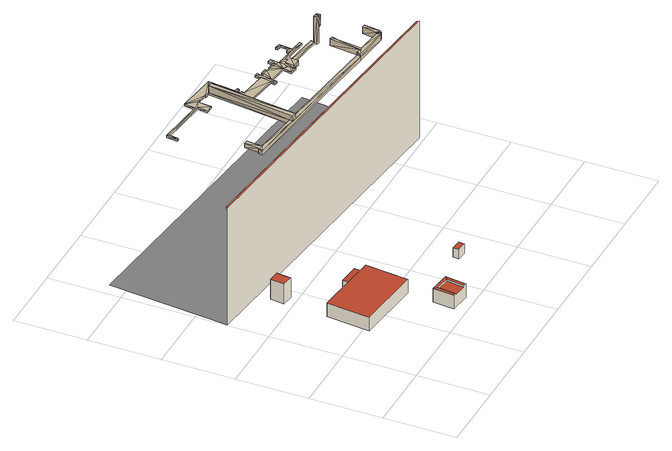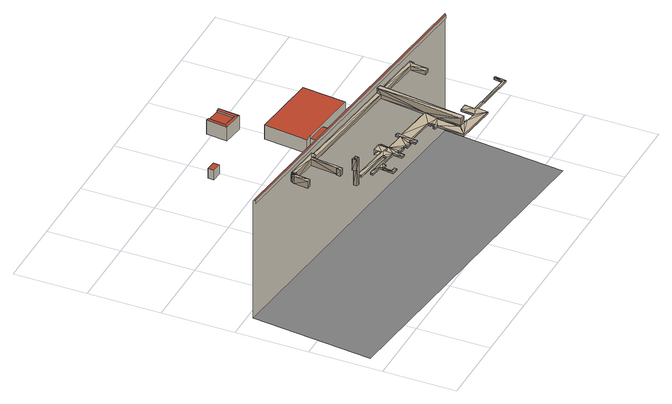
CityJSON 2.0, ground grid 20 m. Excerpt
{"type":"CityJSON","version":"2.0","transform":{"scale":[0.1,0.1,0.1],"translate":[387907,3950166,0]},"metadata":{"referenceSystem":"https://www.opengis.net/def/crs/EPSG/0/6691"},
"CityObjects":{
"building1":{"type":"Building","attributes":{"延べ面積換算係数":"1","大字・町コード":"6","町・丁目コード":"1","13+区市町村コード+大字・町コード+町・丁目コード":"13101006001","地区計画":"大手町・丸の内・有楽町地区","class":"3001","usage":"421","measuredHeight":5.4,"storeysAboveGround":1,"storeysBelowGround":0,"BuildingDetailAttribute.buildingRoofEdgeArea":12.45,"BuildingDetailAttribute.fireproofStructureType":"1001","BuildingDetailAttribute.urbanPlanType":"21","BuildingDetailAttribute.areaClassificationType":"22","BuildingDetailAttribute.districtsAndZonesType":"10","BuildingDetailAttribute.landUseType":"214","BuildingDetailAttribute.detailedUsage":"1110","BuildingDetailAttribute.specifiedBuildingCoverageRate":80,"BuildingDetailAttribute.specifiedFloorAreaRate":1200,"BuildingDetailAttribute.surveyYear":2021,"BuildingIDAttribute.prefecture":"13","BuildingIDAttribute.city":"13101"},"address":[{"country":"日本","locality":"東京都千代田区大手町一丁目"}],"geometry":[{"type":"Solid","lod":"2","boundaries":[[[[0,1,2,3]],[[4,5,6,7]],[[2,1,4,7]],[[1,0,5,4]],[[0,3,6,5]],[[3,2,7,6]]]],"semantics":{"surfaces":[{"type":"GroundSurface"},{"type":"RoofSurface"},{"type":"WallSurface"}],"values":[[0,1,2,2,2,2]]}}]},
"building2":{"type":"Building","attributes":{"延べ面積換算係数":"1","説明注記":"売店","大字・町コード":"6","町・丁目コード":"1","13+区市町村コード+大字・町コード+町・丁目コード":"13101006001","地区計画":"大手町・丸の内・有楽町地区","class":"3001","usage":"421","measuredHeight":4,"storeysAboveGround":1,"storeysBelowGround":0,"RiverFloodingRiskAttribute.description":"10","RiverFloodingRiskAttribute.rank":"1","RiverFloodingRiskAttribute.depth":0.09,"RiverFloodingRiskAttribute.adminType":"2","RiverFloodingRiskAttribute.scale":"2","BuildingDetailAttribute.buildingRoofEdgeArea":240.53,"BuildingDetailAttribute.fireproofStructureType":"1002","BuildingDetailAttribute.urbanPlanType":"21","BuildingDetailAttribute.areaClassificationType":"22","BuildingDetailAttribute.districtsAndZonesType":"10","BuildingDetailAttribute.landUseType":"214","BuildingDetailAttribute.detailedUsage":"1110","BuildingDetailAttribute.specifiedBuildingCoverageRate":80,"BuildingDetailAttribute.specifiedFloorAreaRate":1200,"BuildingDetailAttribute.surveyYear":2021,"BuildingIDAttribute.prefecture":"13","BuildingIDAttribute.city":"13101"},"address":[{"country":"日本","locality":"東京都千代田区大手町一丁目"}],"geometry":[{"type":"Solid","lod":"2","boundaries":[[[[8,9,10,11,12,13,14,15]],[[16,17,18,19,20,21]],[[22,23,24,25]],[[19,18,15,14,23,22]],[[11,10,21,20]],[[10,9,16,21]],[[14,13,24,23]],[[8,15,18,17]],[[13,12,25,24]],[[19,22,25,12,11,20]],[[9,8,17,16]]]],"semantics":{"surfaces":[{"type":"GroundSurface"},{"type":"RoofSurface"},{"type":"WallSurface"}],"values":[[0,1,1,2,2,2,2,2,2,2,2]]}}]},
"building3":{"type":"Building","attributes":{"地区計画":"大手町・丸の内・有楽町地区","class":"3003","usage":"461","measuredHeight":3.5,"storeysAboveGround":9999,"storeysBelowGround":9999,"BuildingDetailAttribute.buildingRoofEdgeArea":-9999,"BuildingDetailAttribute.fireproofStructureType":"1011","BuildingDetailAttribute.urbanPlanType":"21","BuildingDetailAttribute.areaClassificationType":"22","BuildingDetailAttribute.districtsAndZonesType":"10","BuildingDetailAttribute.landUseType":"214","BuildingDetailAttribute.detailedUsage":"0","BuildingDetailAttribute.specifiedBuildingCoverageRate":80,"BuildingDetailAttribute.specifiedFloorAreaRate":1200,"BuildingDetailAttribute.surveyYear":"0001","BuildingIDAttribute.prefecture":"13","BuildingIDAttribute.city":"13101"},"geometry":[{"type":"Solid","lod":"2","boundaries":[[[[26,27,28,29]],[[30,31,32,33]],[[34,35,33,32]],[[36,37,38,39]],[[34,40,41,35]],[[27,26,34,32]],[[33,39,38,30]],[[28,27,32,31]],[[26,29,40,34]],[[35,36,39,33]],[[41,40,29,28,31,30,38,37]],[[41,37,36,35]]]],"semantics":{"surfaces":[{"type":"GroundSurface"},{"type":"RoofSurface"},{"type":"WallSurface"}],"values":[[0,1,1,1,1,2,2,2,2,2,2,2]]}}]},
"building4":{"type":"Building","attributes":{"地区計画":"大手町・丸の内・有楽町地区","class":"3001","usage":"461","measuredHeight":-9999,"storeysAboveGround":9999,"storeysBelowGround":9999,"BuildingDetailAttribute.buildingRoofEdgeArea":-9999,"BuildingDetailAttribute.fireproofStructureType":"1011","BuildingDetailAttribute.urbanPlanType":"21","BuildingDetailAttribute.areaClassificationType":"22","BuildingDetailAttribute.districtsAndZonesType":"10","BuildingDetailAttribute.landUseType":"214","BuildingDetailAttribute.detailedUsage":"0","BuildingDetailAttribute.specifiedBuildingCoverageRate":80,"BuildingDetailAttribute.specifiedFloorAreaRate":1200,"BuildingDetailAttribute.surveyYear":"0001","BuildingIDAttribute.prefecture":"13","BuildingIDAttribute.city":"13101"},"geometry":[{"type":"Solid","lod":"2","boundaries":[[[[42,43,44,45]],[[46,47,48,49]],[[42,45,48,47]],[[45,44,49,48]],[[43,42,47,46]],[[44,43,46,49]]]],"semantics":{"surfaces":[{"type":"GroundSurface"},{"type":"RoofSurface"},{"type":"WallSurface"}],"values":[[0,1,2,2,2,2]]}}]},
"building5":{"type":"Building","attributes":{"延べ面積換算係数":"1","大字・町コード":"6","町・丁目コード":"1","13+区市町村コード+大字・町コード+町・丁目コード":"13101006001","地区計画":"大手町・丸の内・有楽町地区","class":"3002","usage":"421","measuredHeight":68.5,"storeysAboveGround":8,"storeysBelowGround":2,"BuildingDetailAttribute.buildingRoofEdgeArea":4080.98,"BuildingDetailAttribute.fireproofStructureType":"1001","BuildingDetailAttribute.urbanPlanType":"21","BuildingDetailAttribute.areaClassificationType":"22","BuildingDetailAttribute.districtsAndZonesType":"10","BuildingDetailAttribute.landUseType":"214","BuildingDetailAttribute.detailedUsage":"1110","BuildingDetailAttribute.specifiedBuildingCoverageRate":80,"BuildingDetailAttribute.specifiedFloorAreaRate":1200,"BuildingDetailAttribute.surveyYear":2021,"BuildingIDAttribute.prefecture":"13","BuildingIDAttribute.city":"13101"},"address":[{"country":"日本","locality":"東京都千代田区大手町一丁目"}],"children":["building5-1","building5-2"],"geometry":[{"type":"MultiSurface","lod":"2","boundaries":[[[50,51,52,53]],[[52,54,55,53]],[[54,56,57,55]],[[58,59,51,50]]],"semantics":{"surfaces":[{"type":"WallSurface"},{"type":"RoofSurface"},{"type":"GroundSurface"}],"values":[0,1,0,2]}}]},
"building5-1":{"type":"BuildingInstallation","parents":["building5"],"geometry":[{"type":"MultiSurface","lod":"2","boundaries":[[[60,61,62]],[[63,60,62]],[[64,60,63]],[[65,64,63]],[[66,64,65]],[[67,66,65]],[[68,61,69]],[[68,62,61]],[[70,62,68]],[[66,67,71]],[[72,66,71]],[[73,72,71]],[[74,73,71]],[[75,76,77]],[[78,75,77]],[[76,79,80]],[[77,76,80]],[[79,81,82]],[[80,79,82]],[[83,84,68]],[[69,83,68]],[[85,75,78]],[[86,85,78]],[[87,84,83]],[[88,89,84]],[[87,88,84]],[[68,90,91]],[[70,68,91]],[[92,73,74]],[[93,92,74]],[[81,94,95]],[[82,81,95]],[[96,84,89]],[[97,96,89]],[[98,99,100]],[[101,98,100]],[[83,69,87]],[[61,85,69]],[[87,102,103]],[[102,104,103]],[[61,60,76]],[[79,60,64]],[[94,73,92]],[[79,64,66]],[[102,105,104]],[[81,72,73]],[[81,66,72]],[[61,75,85]],[[85,102,87]],[[81,73,94]],[[61,76,75]],[[81,79,66]],[[76,60,79]],[[69,85,87]],[[94,92,93]],[[95,94,93]],[[85,86,106]],[[102,85,106]],[[107,108,109]],[[68,84,96]],[[68,99,90]],[[110,90,111]],[[111,108,107]],[[108,98,112]],[[99,68,96]],[[99,98,90]],[[111,90,108]],[[90,98,108]],[[108,112,113]],[[114,108,113]],[[87,103,115]],[[88,87,115]],[[90,110,116]],[[91,90,116]],[[110,111,117]],[[116,110,117]],[[109,108,114]],[[118,109,114]],[[111,107,119]],[[117,111,119]],[[105,102,106]],[[120,105,106]],[[104,105,120]],[[121,104,120]],[[103,104,121]],[[115,103,121]],[[107,109,118]],[[119,107,118]],[[122,123,124]],[[125,122,124]],[[126,122,125]],[[127,126,125]],[[128,129,130]],[[131,129,132]],[[128,133,129]],[[129,133,132]],[[134,131,132]],[[135,136,131]],[[134,135,131]],[[137,133,128]],[[138,137,128]],[[139,130,129]],[[140,139,129]],[[132,133,137]],[[141,132,137]],[[136,142,143]],[[131,136,143]],[[144,134,132]],[[141,144,132]],[[145,146,147]],[[148,145,147]],[[134,144,149]],[[135,134,149]],[[150,126,127]],[[151,150,127]],[[146,152,153]],[[147,146,153]],[[123,154,155]],[[124,123,155]],[[140,138,139]],[[140,137,138]],[[143,141,140]],[[140,141,137]],[[143,144,141]],[[143,149,144]],[[142,149,143]],[[152,150,151]],[[153,152,151]],[[156,157,158]],[[159,156,158]],[[160,145,148]],[[161,160,148]],[[157,162,163]],[[158,157,163]],[[164,156,159]],[[165,164,159]],[[96,100,99]],[[100,166,167]],[[167,168,169]],[[96,97,166]],[[97,170,166]],[[168,171,172]],[[167,166,173]],[[173,171,168]],[[96,166,100]],[[167,173,168]],[[100,167,174]],[[101,100,174]],[[101,112,98]],[[113,112,175]],[[113,175,176]],[[101,174,112]],[[174,177,175]],[[112,174,175]],[[154,164,165]],[[155,154,165]],[[178,160,161]],[[179,178,161]],[[180,181,182]],[[183,180,182]],[[181,178,179]],[[182,181,179]],[[166,170,163]],[[162,166,163]],[[184,180,183]],[[185,184,183]],[[186,187,188]],[[189,186,188]],[[187,190,191]],[[188,187,191]],[[190,192,193]],[[191,190,193]],[[194,195,196]],[[197,194,196]],[[198,194,197]],[[199,198,197]],[[200,201,202]],[[203,200,202]],[[200,204,205]],[[201,200,205]],[[206,186,189]],[[207,206,189]],[[208,209,210]],[[211,208,210]],[[204,198,199]],[[205,204,199]],[[212,184,185]],[[213,212,185]],[[192,214,215]],[[193,192,215]],[[195,216,217]],[[196,195,217]],[[218,203,202]],[[219,218,202]],[[209,220,221]],[[210,209,221]],[[222,223,224]],[[225,222,224]],[[220,218,219]],[[221,220,219]],[[226,208,211]],[[227,226,211]],[[223,228,229]],[[224,223,229]],[[216,206,207]],[[217,216,207]],[[230,222,225]],[[231,230,225]],[[214,232,233]],[[215,214,233]],[[228,226,227]],[[229,228,227]],[[234,230,231]],[[235,234,231]],[[232,236,237]],[[233,232,237]],[[173,238,239]],[[171,173,239]],[[236,212,213]],[[237,236,213]],[[240,234,235]],[[241,240,235]],[[242,240,241]],[[243,242,241]],[[244,242,243]],[[245,244,243]],[[160,146,145]],[[184,212,192]],[[181,180,184]],[[214,212,236]],[[246,247,248]],[[122,126,123]],[[160,178,186]],[[181,187,178]],[[195,206,216]],[[247,249,250]],[[251,249,252]],[[253,251,252]],[[123,126,150]],[[146,160,152]],[[208,226,228]],[[232,214,236]],[[162,157,156]],[[166,162,222]],[[253,254,251]],[[203,218,220]],[[123,150,154]],[[240,244,255]],[[255,246,256]],[[240,242,244]],[[200,198,204]],[[186,206,195]],[[162,156,164]],[[203,164,154]],[[257,258,259]],[[208,228,223]],[[200,203,154]],[[203,220,209]],[[208,164,209]],[[187,192,190]],[[178,187,186]],[[192,212,214]],[[166,238,173]],[[257,249,251]],[[222,162,223]],[[154,195,194]],[[194,198,200]],[[222,230,234]],[[175,177,260]],[[260,177,248]],[[248,247,261]],[[247,250,261]],[[250,257,259]],[[238,234,240]],[[168,256,169]],[[238,255,256]],[[169,246,177]],[[187,184,192]],[[181,184,187]],[[177,246,248]],[[160,186,152]],[[249,257,250]],[[150,152,154]],[[222,238,166]],[[255,238,240]],[[256,246,169]],[[154,186,195]],[[164,223,162]],[[203,209,164]],[[208,223,164]],[[200,154,194]],[[222,234,238]],[[152,186,154]],[[255,244,245]],[[262,255,245]],[[238,256,263]],[[239,238,263]],[[259,258,264]],[[265,259,264]],[[246,255,262]],[[266,246,262]],[[258,257,267]],[[264,258,267]],[[253,268,269]],[[254,253,269]],[[250,259,265]],[[270,250,265]],[[256,168,172]],[[263,256,172]],[[254,269,271]],[[251,254,271]],[[174,167,169]],[[177,174,169]],[[175,260,272]],[[176,175,272]],[[253,252,273]],[[268,253,273]],[[260,248,274]],[[272,260,274]],[[257,251,271]],[[267,257,271]],[[248,261,275]],[[274,248,275]],[[261,250,270]],[[275,261,270]],[[252,249,276]],[[273,252,276]],[[249,247,277]],[[276,249,277]],[[247,246,266]],[[277,247,266]],[[130,139,128]],[[128,139,138]],[[140,129,131]],[[143,140,131]],[[149,142,136]],[[135,149,136]],[[277,266,274]],[[270,276,277]],[[273,276,271]],[[271,268,273]],[[215,237,213]],[[74,95,93]],[[116,117,91]],[[97,70,91]],[[196,217,207]],[[71,82,74]],[[62,70,86]],[[215,233,237]],[[211,229,227]],[[161,148,147]],[[185,183,182]],[[193,213,185]],[[71,67,82]],[[271,269,268]],[[119,114,117]],[[62,77,63]],[[219,202,221]],[[120,106,121]],[[106,115,121]],[[67,65,80]],[[119,118,114]],[[80,65,63]],[[189,196,207]],[[201,205,199]],[[262,263,266]],[[241,262,245]],[[243,241,245]],[[188,182,179]],[[179,161,189]],[[191,193,188]],[[215,213,193]],[[188,179,189]],[[155,202,201]],[[221,202,210]],[[210,165,211]],[[224,229,211]],[[88,106,86]],[[78,62,86]],[[124,127,125]],[[267,265,264]],[[201,199,197]],[[155,197,196]],[[163,225,224]],[[82,95,74]],[[70,89,88]],[[88,115,106]],[[276,267,271]],[[225,235,231]],[[78,77,62]],[[97,89,70]],[[151,127,124]],[[161,147,153]],[[114,113,91]],[[176,170,113]],[[77,80,63]],[[67,80,82]],[[176,272,274]],[[235,239,241]],[[163,159,158]],[[155,151,124]],[[170,97,113]],[[202,155,165]],[[165,159,163]],[[270,265,267]],[[277,275,270]],[[274,275,277]],[[163,170,225]],[[274,266,176]],[[270,267,276]],[[117,114,91]],[[113,97,91]],[[70,88,86]],[[185,182,188]],[[185,188,193]],[[189,155,196]],[[262,239,263]],[[263,172,266]],[[241,239,262]],[[189,161,153]],[[201,197,155]],[[202,165,210]],[[211,165,224]],[[163,224,165]],[[225,239,235]],[[151,155,153]],[[170,176,171]],[[225,170,239]],[[172,176,266]],[[153,155,189]],[[171,176,172]],[[170,171,239]]]}]},
"building5-2":{"type":"BuildingInstallation","parents":["building5"],"geometry":[{"type":"MultiSurface","lod":"2","boundaries":[[[278,279,280]],[[281,282,283]],[[282,284,283]],[[127,279,278]],[[127,285,278]],[[126,281,283]],[[286,278,285]],[[127,287,279]],[[286,127,278]],[[150,126,283]],[[284,288,283]],[[151,289,285]],[[127,287,281]],[[126,127,281]],[[285,127,286]],[[285,151,286]],[[281,290,282]],[[150,283,288]],[[153,291,289]],[[127,126,150]],[[286,127,150]],[[150,151,286]],[[289,153,151]],[[287,292,281]],[[127,292,287]],[[150,288,152]],[[151,150,152]],[[291,293,153]],[[153,151,152]],[[294,151,153]],[[127,286,292]],[[286,151,294]],[[294,153,293]],[[153,152,294]],[[292,286,294]],[[284,282,295]],[[281,292,290]],[[296,153,294]],[[152,297,294]],[[282,290,295]],[[297,298,294]],[[297,152,299]]]}]}
},
"vertices":[
[100,442,44],[131,438,44],[126,398,44],[95,403,44],[131,438,103],[100,442,103],[95,403,103],[126,398,103],
[279,265,42],[266,144,42],[80,164,42],[93,285,42],[203,273,42],[205,294,42],[263,288,42],[261,266,42],[266,144,83],[279,265,83],[261,266,83],[261,267,83],[93,285,83],[80,164,83],[261,267,76],[263,288,76],[205,294,76],[203,273,76],
[256,72,43],[314,65,43],[307,6,43],[249,13,43],[298,7,84],[307,6,84],[314,65,84],[304,57,84],[256,72,84],[264,62,84],[264,62,79],[258,12,79],[298,7,79],[304,57,79],[249,13,84],[258,12,84],
[450,107,43],[478,104,43],[476,87,43],[449,90,43],[478,104,71],[450,107,71],[449,90,71],[476,87,71],
[3,514,6],[925,414,6],[925,414,359],[3,514,359],[920,420,359],[9,519,359],[920,420,350],[9,519,350],[39,850,6],[962,749,6],
[810,465,382],[806,464,382],[806,464,362],[810,465,362],[813,466,382],[813,466,362],[815,469,382],[815,469,362],[709,474,374],[709,474,382],[709,474,362],[818,472,362],[818,472,382],[819,476,382],[819,476,362],[801,475,382],[805,475,382],[805,475,362],[801,475,362],[807,476,382],[807,476,362],[808,477,382],[808,477,362],[711,485,382],[711,485,374],[733,483,382],[733,483,362],[725,484,382],[725,484,362],[711,485,362],[242,528,374],[242,528,362],[824,517,382],[824,517,362],[814,518,382],[814,518,362],[401,521,374],[401,521,362],[388,513,374],[400,511,374],[400,511,390],[388,513,390],[741,557,382],[735,570,382],[745,569,382],[743,557,382],[741,557,362],[253,581,374],[260,537,374],[265,580,374],[243,539,374],[248,538,374],[390,522,374],[390,522,362],[260,537,362],[735,570,362],[243,539,362],[248,538,362],[265,580,362],[253,581,362],[743,557,362],[745,569,362],[606,603,368],[586,606,368],[586,606,362],[606,603,362],[607,609,368],[607,609,362],[755,605,399],[754,605,405],[754,605,399],[749,606,405],[749,606,432],[755,605,432],[741,607,432],[741,607,350],[749,606,350],[756,615,432],[756,615,399],[755,615,399],[755,615,405],[750,616,432],[750,616,350],[750,616,405],[742,617,432],[727,617,368],[725,607,368],[725,607,362],[727,617,362],[742,617,350],[608,618,368],[608,618,362],[609,622,368],[609,622,362],[590,629,368],[590,629,362],[534,622,368],[525,623,368],[525,623,362],[534,622,362],[628,630,368],[628,630,362],[527,635,368],[527,635,362],[536,636,368],[536,636,362],[418,649,368],[432,753,390],[432,752,368],[432,753,368],[418,649,362],[424,687,362],[432,752,362],[424,687,368],[420,755,390],[420,753,368],[420,753,362],[420,755,368],[630,642,368],[630,642,362],[708,640,368],[706,632,368],[706,632,362],[708,640,362],[675,644,368],[675,644,362],[610,651,368],[660,644,368],[660,644,362],[610,651,362],[662,654,368],[662,654,362],[674,652,368],[674,652,362],[592,656,368],[600,655,368],[600,655,362],[592,656,362],[593,663,368],[593,663,362],[577,661,368],[577,661,362],[567,663,362],[567,663,368],[578,665,368],[578,665,362],[613,675,368],[613,675,362],[542,665,368],[551,664,368],[551,664,362],[542,665,362],[680,683,368],[680,683,362],[677,676,368],[677,676,362],[603,677,368],[603,677,362],[568,669,368],[568,669,362],[552,671,368],[552,671,362],[458,675,368],[533,665,368],[533,665,362],[458,675,362],[544,680,368],[544,680,362],[535,681,368],[535,681,362],[459,683,368],[459,683,362],[664,678,368],[664,678,362],[454,684,368],[454,684,362],[665,685,368],[665,685,362],[430,686,368],[430,686,362],[455,693,368],[455,693,362],[465,691,368],[465,691,362],[466,698,368],[466,698,362],[464,775,368],[351,789,368],[406,758,368],[347,758,368],[374,762,368],[216,768,368],[211,773,368],[208,742,368],[213,742,368],[455,700,368],[438,751,368],[352,752,368],[349,726,368],[369,724,368],[405,755,368],[383,761,368],[455,700,362],[438,751,362],[349,726,362],[369,724,362],[464,775,362],[352,752,362],[208,742,362],[213,742,362],[374,762,362],[216,768,362],[405,755,362],[211,773,362],[406,758,362],[383,761,362],[347,758,362],[351,789,362],
[602,610,362],[604,607,362],[602,607,362],[607,607,368],[602,607,377],[602,607,368],[604,630,377],[602,614,362],[607,612,362],[607,607,362],[604,630,368],[603,621,362],[625,605,377],[603,624,362],[625,605,362],[609,629,362],[619,621,362],[627,627,377],[622,628,362],[626,620,368],[626,620,362],[627,627,368]
]}
